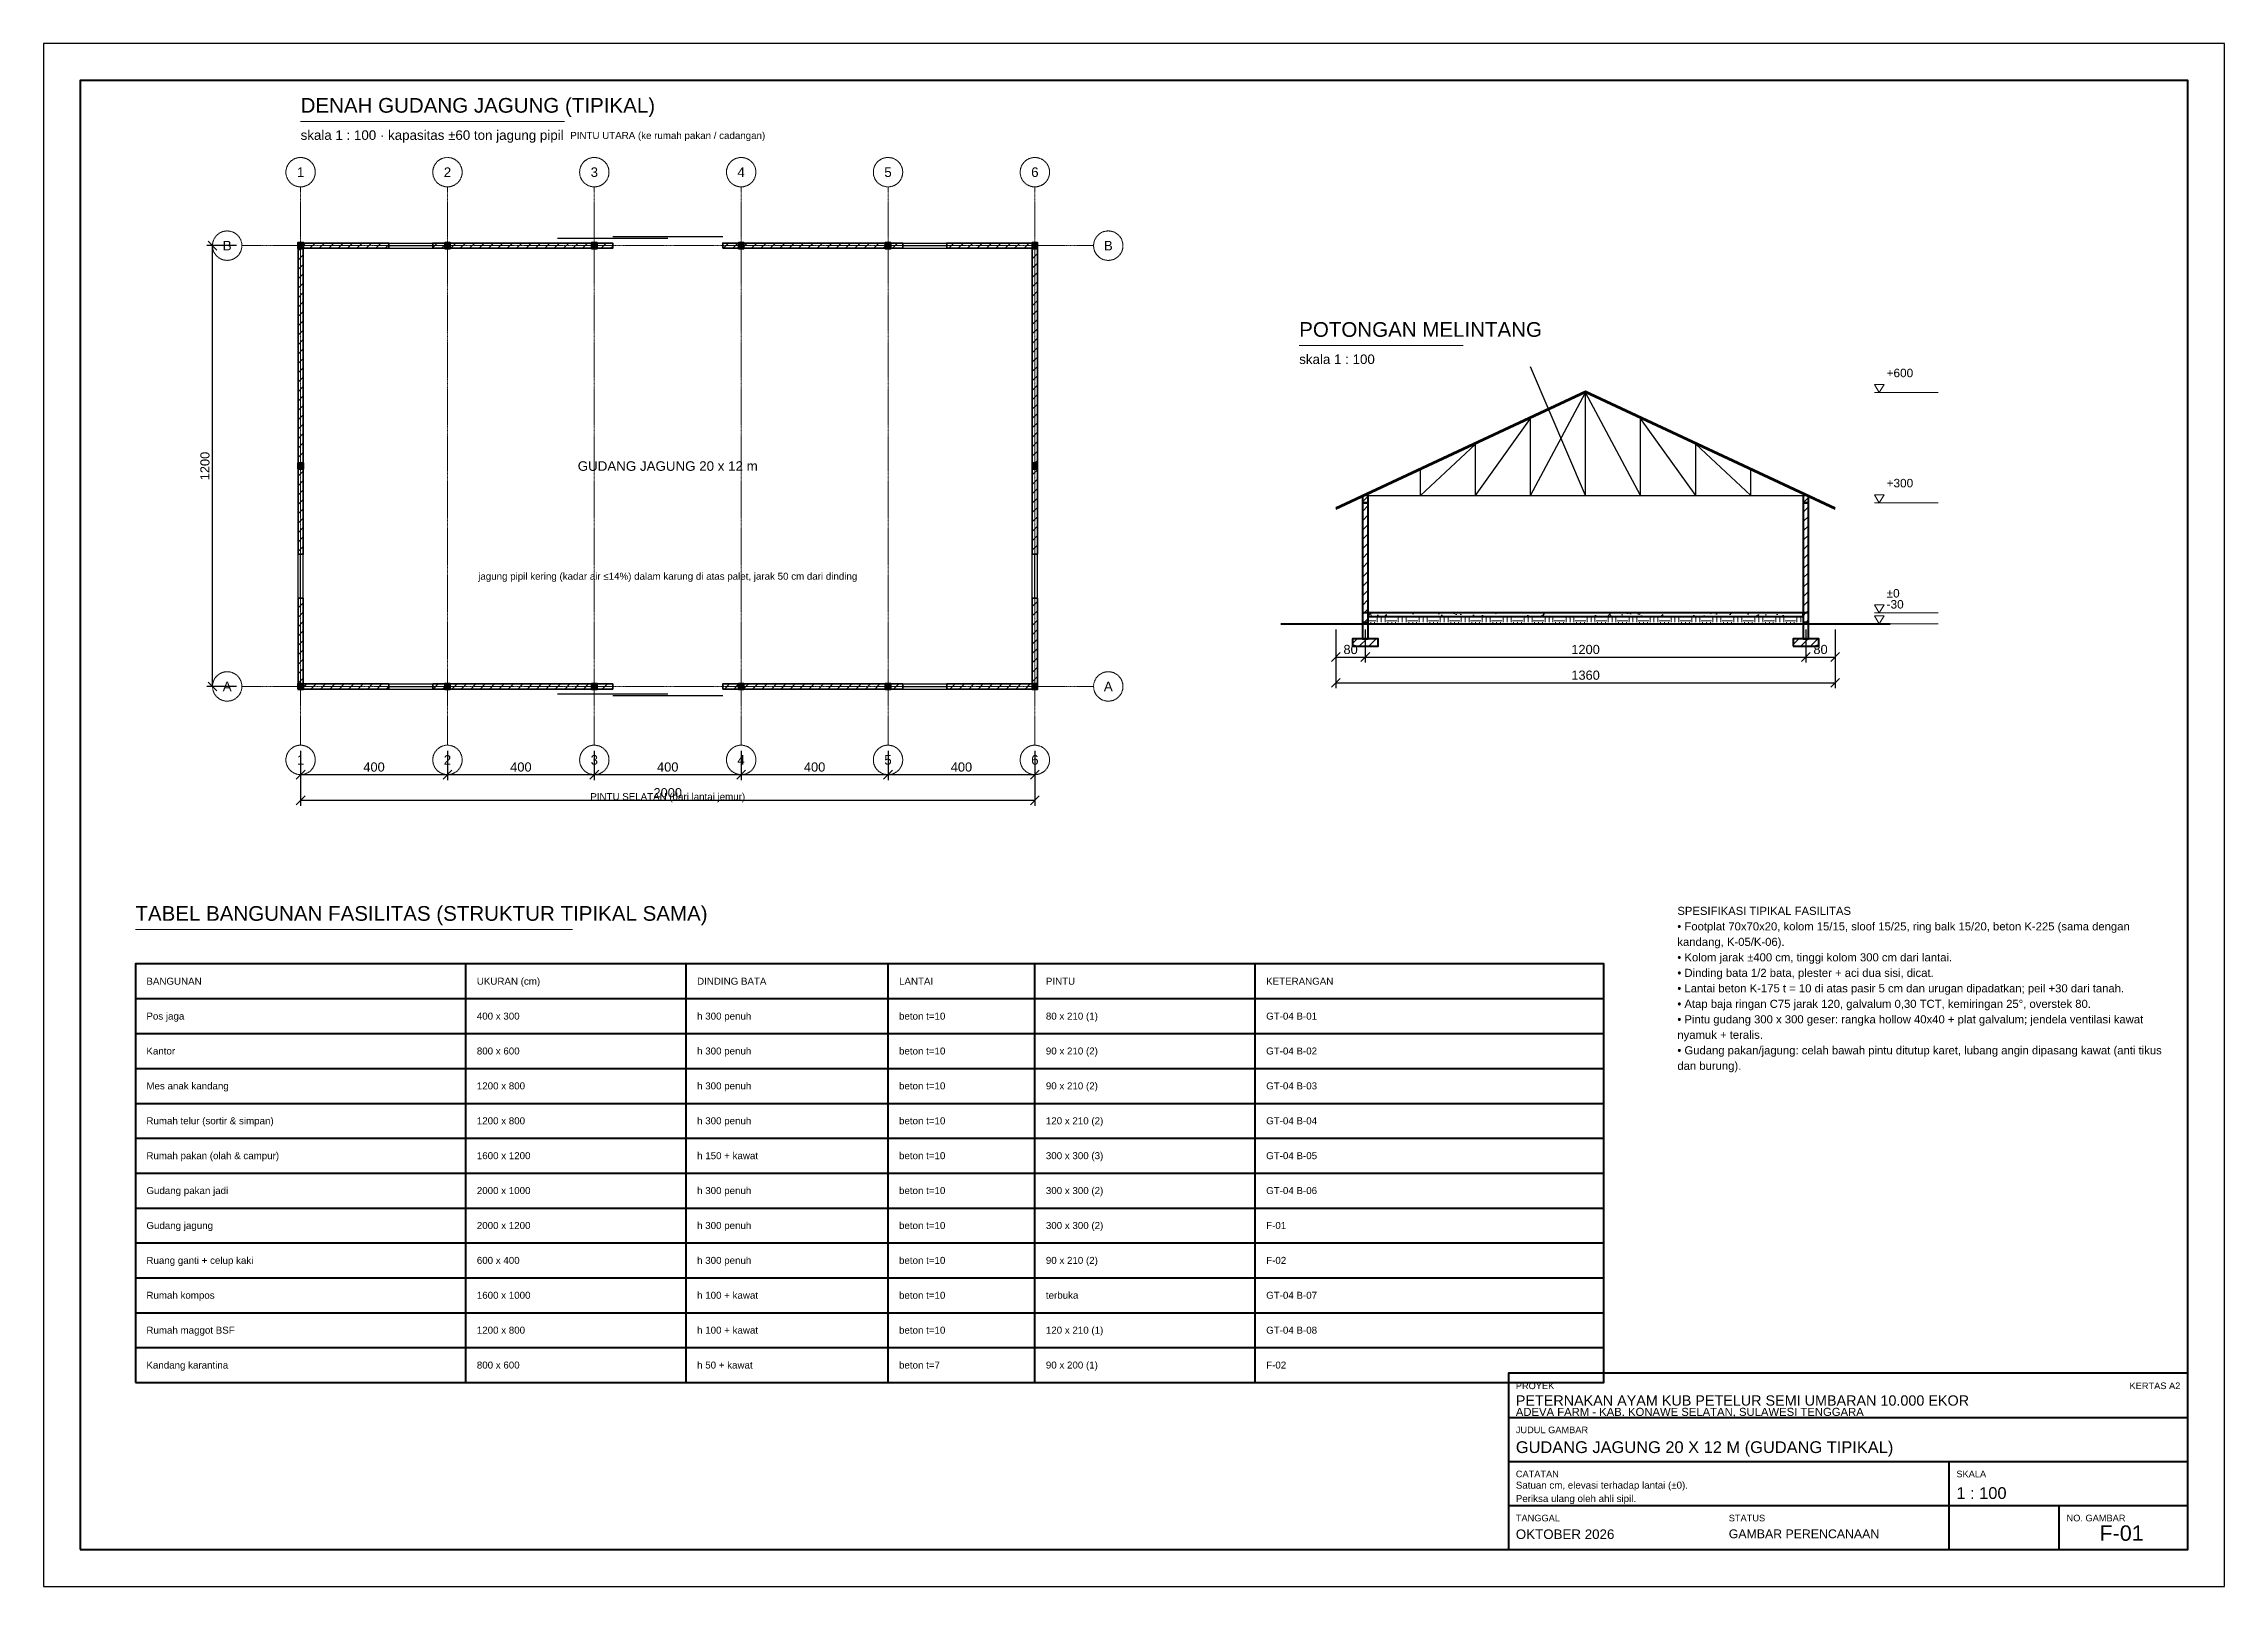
# Model space of a CAD drawing. Header units: centimetres. Extents: x 0 to 29730, y 0 to 8400.
# Drawn here: x 0 to 5940, y 0 to 4200 of the extents above; entities that cross this region are included whole.
import ezdxf
from ezdxf.enums import TextEntityAlignment as Align

# ---------------------------------------------------------------- set-up
doc = ezdxf.new("R2010")
doc.units = ezdxf.units.CM
doc.linetypes.add('DASHDOT', pattern=[3.556, 2.54, -0.508, 0, -0.508])
for name, color, linetype, lineweight in [('A-ATAP', 5, 'CONTINUOUS', 35), ('A-BAJA', 6, 'CONTINUOUS', 25), ('A-DIM', 140, 'CONTINUOUS', 13), ('A-DINDING', 32, 'CONTINUOUS', 35), ('A-FRAME', 7, 'CONTINUOUS', 50), ('A-GRID', 1, 'DASHDOT', 13), ('A-HATCH', 8, 'CONTINUOUS', 9), ('A-KAYU', 32, 'CONTINUOUS', 25), ('A-STRUKTUR', 7, 'CONTINUOUS', 50), ('A-TANAH', 34, 'CONTINUOUS', 18), ('A-TEKS', 7, 'CONTINUOUS', 18)]:
    doc.layers.add(name, color=color, linetype=linetype, lineweight=lineweight)
doc.styles.add('ARIAL', font='arial.ttf')
doc.dimstyles.new('D100', dxfattribs={"dimtxt": 25, "dimasz": 20, "dimexe": 15, "dimexo": 15, "dimgap": 8, "dimtad": 1, "dimdec": 0, "dimtxsty": 'ARIAL', "dimtsz": 12, "dimcen": 2.5, "dimclrd": 140, "dimclre": 140, "dimclrt": 250, "dimazin": 3, "dimtfac": 1, "dimtmove": 0, "dimatfit": 3})

msp = doc.modelspace()

# ---------------------------------------------------------------- hatches: boundary and pattern name
at = {"layer": 'A-HATCH'}
h = msp.add_hatch(color=8, dxfattribs=at)
h.dxf.hatch_style = 1
h.paths.add_polyline_path([(692.5, 3642.5), (707.5, 3642.5), (707.5, 3657.5), (692.5, 3657.5)])
h = msp.add_hatch(dxfattribs=at)
h.set_pattern_fill('ANSI31', scale=5.7)
h.paths.add_polyline_path([(693, 2810), (707, 2810), (707, 3650), (693, 3650)])
h = msp.add_hatch(dxfattribs=at)
h.set_pattern_fill('ANSI31', scale=5.7)
h.paths.add_polyline_path([(700, 3643), (940, 3643), (940, 3657), (700, 3657)])
h = msp.add_hatch(dxfattribs=at)
h.set_pattern_fill('ANSI31', scale=5.7)
h.paths.add_polyline_path([(1060, 3643), (1550, 3643), (1550, 3657), (1060, 3657)])
h = msp.add_hatch(color=8, dxfattribs=at)
h.dxf.hatch_style = 1
h.paths.add_polyline_path([(1092.5, 3642.5), (1107.5, 3642.5), (1107.5, 3657.5), (1092.5, 3657.5)])
h = msp.add_hatch(color=8, dxfattribs=at)
h.dxf.hatch_style = 1
h.paths.add_polyline_path([(1492.5, 3642.5), (1507.5, 3642.5), (1507.5, 3657.5), (1492.5, 3657.5)])
h = msp.add_hatch(dxfattribs=at)
h.set_pattern_fill('ANSI31', scale=5.7)
h.paths.add_polyline_path([(1850, 3643), (2340, 3643), (2340, 3657), (1850, 3657)])
h = msp.add_hatch(color=8, dxfattribs=at)
h.dxf.hatch_style = 1
h.paths.add_polyline_path([(1892.5, 3642.5), (1907.5, 3642.5), (1907.5, 3657.5), (1892.5, 3657.5)])
h = msp.add_hatch(color=8, dxfattribs=at)
h.dxf.hatch_style = 1
h.paths.add_polyline_path([(2292.5, 3642.5), (2307.5, 3642.5), (2307.5, 3657.5), (2292.5, 3657.5)])
h = msp.add_hatch(dxfattribs=at)
h.set_pattern_fill('ANSI31', scale=5.7)
h.paths.add_polyline_path([(2460, 3643), (2700, 3643), (2700, 3657), (2460, 3657)])
h = msp.add_hatch(color=8, dxfattribs=at)
h.dxf.hatch_style = 1
h.paths.add_polyline_path([(2692.5, 3642.5), (2707.5, 3642.5), (2707.5, 3657.5), (2692.5, 3657.5)])
h = msp.add_hatch(dxfattribs=at)
h.set_pattern_fill('ANSI31', scale=5.7)
h.paths.add_polyline_path([(2693, 2810), (2707, 2810), (2707, 3650), (2693, 3650)])
h = msp.add_hatch(color=8, dxfattribs=at)
h.dxf.hatch_style = 1
h.paths.add_polyline_path([(692.5, 3042.5), (707.5, 3042.5), (707.5, 3057.5), (692.5, 3057.5)])
h = msp.add_hatch(color=8, dxfattribs=at)
h.dxf.hatch_style = 1
h.paths.add_polyline_path([(2692.5, 3042.5), (2707.5, 3042.5), (2707.5, 3057.5), (2692.5, 3057.5)])
h = msp.add_hatch(dxfattribs=at)
h.set_pattern_fill('ANSI31', scale=5.7)
h.paths.add_polyline_path([(3592.5, 2950), (3607.5, 2950), (3607.5, 2970), (3592.5, 2970)])
h = msp.add_hatch(dxfattribs=at)
h.set_pattern_fill('ANSI31', scale=5.7)
h.paths.add_polyline_path([(4792.5, 2950), (4807.5, 2950), (4807.5, 2970), (4792.5, 2970)])
h = msp.add_hatch(dxfattribs=at)
h.set_pattern_fill('ANSI31', scale=5.7)
h.paths.add_polyline_path([(3593, 2650), (3607, 2650), (3607, 2950), (3593, 2950)])
h = msp.add_hatch(dxfattribs=at)
h.set_pattern_fill('ANSI31', scale=5.7)
h.paths.add_polyline_path([(4793, 2650), (4807, 2650), (4807, 2950), (4793, 2950)])
h = msp.add_hatch(dxfattribs=at)
h.set_pattern_fill('ANSI31', scale=5.7)
h.paths.add_polyline_path([(693, 2450), (707, 2450), (707, 2690), (693, 2690)])
h = msp.add_hatch(dxfattribs=at)
h.set_pattern_fill('ANSI31', scale=5.7)
h.paths.add_polyline_path([(2693, 2450), (2707, 2450), (2707, 2690), (2693, 2690)])
h = msp.add_hatch(dxfattribs=at)
h.set_pattern_fill('ANSI31', scale=5.7)
h.paths.add_polyline_path([(3592.5, 2625), (3607.5, 2625), (3607.5, 2650), (3592.5, 2650)])
h = msp.add_hatch(dxfattribs=at)
h.set_pattern_fill('AR-CONC', scale=0.35)
h.paths.add_polyline_path([(3607, 2640), (4793, 2640), (4793, 2650), (3607, 2650)])
h = msp.add_hatch(dxfattribs=at)
h.set_pattern_fill('EARTH', scale=4.5)
h.paths.add_polyline_path([(3607, 2620), (4793, 2620), (4793, 2640), (3607, 2640)])
h = msp.add_hatch(dxfattribs=at)
h.set_pattern_fill('ANSI31', scale=5.7)
h.paths.add_polyline_path([(4792.5, 2625), (4807.5, 2625), (4807.5, 2650), (4792.5, 2650)])
h = msp.add_hatch(dxfattribs=at)
h.set_pattern_fill('ANSI31', scale=5.7)
h.paths.add_polyline_path([(3565, 2560), (3635, 2560), (3635, 2580), (3565, 2580)])
h = msp.add_hatch(dxfattribs=at)
h.set_pattern_fill('ANSI31', scale=5.7)
h.paths.add_polyline_path([(4765, 2560), (4835, 2560), (4835, 2580), (4765, 2580)])
h = msp.add_hatch(color=8, dxfattribs=at)
h.dxf.hatch_style = 1
h.paths.add_polyline_path([(692.5, 2442.5), (707.5, 2442.5), (707.5, 2457.5), (692.5, 2457.5)])
h = msp.add_hatch(dxfattribs=at)
h.set_pattern_fill('ANSI31', scale=5.7)
h.paths.add_polyline_path([(700, 2443), (940, 2443), (940, 2457), (700, 2457)])
h = msp.add_hatch(dxfattribs=at)
h.set_pattern_fill('ANSI31', scale=5.7)
h.paths.add_polyline_path([(1060, 2443), (1550, 2443), (1550, 2457), (1060, 2457)])
h = msp.add_hatch(color=8, dxfattribs=at)
h.dxf.hatch_style = 1
h.paths.add_polyline_path([(1092.5, 2442.5), (1107.5, 2442.5), (1107.5, 2457.5), (1092.5, 2457.5)])
h = msp.add_hatch(color=8, dxfattribs=at)
h.dxf.hatch_style = 1
h.paths.add_polyline_path([(1492.5, 2442.5), (1507.5, 2442.5), (1507.5, 2457.5), (1492.5, 2457.5)])
h = msp.add_hatch(dxfattribs=at)
h.set_pattern_fill('ANSI31', scale=5.7)
h.paths.add_polyline_path([(1850, 2443), (2340, 2443), (2340, 2457), (1850, 2457)])
h = msp.add_hatch(color=8, dxfattribs=at)
h.dxf.hatch_style = 1
h.paths.add_polyline_path([(1892.5, 2442.5), (1907.5, 2442.5), (1907.5, 2457.5), (1892.5, 2457.5)])
h = msp.add_hatch(color=8, dxfattribs=at)
h.dxf.hatch_style = 1
h.paths.add_polyline_path([(2292.5, 2442.5), (2307.5, 2442.5), (2307.5, 2457.5), (2292.5, 2457.5)])
h = msp.add_hatch(dxfattribs=at)
h.set_pattern_fill('ANSI31', scale=5.7)
h.paths.add_polyline_path([(2460, 2443), (2700, 2443), (2700, 2457), (2460, 2457)])
h = msp.add_hatch(color=8, dxfattribs=at)
h.dxf.hatch_style = 1
h.paths.add_polyline_path([(2692.5, 2442.5), (2707.5, 2442.5), (2707.5, 2457.5), (2692.5, 2457.5)])

# ---------------------------------------------------------------- linework, layer by layer
at = {"layer": 'A-ATAP'}
msp.add_lwpolyline([(3520, 2936.7), (4200, 3253.8), (4880, 2936.7)], dxfattribs=at)
at = {"layer": 'A-ATAP', "lineweight": 35}
msp.add_lwpolyline([(3520, 2932.7), (4200, 3249.8), (4880, 2932.7)], dxfattribs=at)
at = {"layer": 'A-BAJA'}
for p, q in [((4200, 2970), (4050, 3319.7)), ((4050, 2970), (4200, 3249.8)), ((4200, 2970), (4200, 3249.8)), ((4350, 2970), (4200, 3249.8)), ((3900, 2970), (4050, 3179.8)), ((4050, 2970), (4050, 3179.8)), ((4350, 2970), (4350, 3179.8)), ((4500, 2970), (4350, 3179.8)), ((3750, 2970), (3900, 3109.9)), ((3900, 2970), (3900, 3109.9)), ((4500, 2970), (4500, 3109.9)), ((4650, 2970), (4500, 3109.9)), ((3750, 2970), (3750, 3039.9)), ((4650, 2970), (4650, 3039.9)), ((3600, 2970), (4800, 2970))]:
    msp.add_line(p, q, dxfattribs=at)
at = {"layer": 'A-DIM'}
for p, q in [((4986.8, 3249.8), (5160, 3249.8)), ((4986.8, 2950), (5160, 2950)), ((4986.8, 2950), (5160, 2950)), ((4986.8, 2650), (5160, 2650)), ((4986.8, 2620), (5160, 2620))]:
    msp.add_line(p, q, dxfattribs=at)
for points in [[(5000, 3249.8), (4986.8, 3271.8), (5013.2, 3271.8)], [(5000, 2950), (4986.8, 2972), (5013.2, 2972)], [(5000, 2950), (4986.8, 2972), (5013.2, 2972)], [(5000, 2650), (4986.8, 2672), (5013.2, 2672)], [(5000, 2620), (4986.8, 2642), (5013.2, 2642)]]:
    msp.add_lwpolyline(points, close=True, dxfattribs=at)
at = {"layer": 'A-DINDING'}
for points in [[(693, 2810), (707, 2810), (707, 3650), (693, 3650)], [(700, 3643), (940, 3643), (940, 3657), (700, 3657)], [(1060, 3643), (1550, 3643), (1550, 3657), (1060, 3657)], [(1850, 3643), (2340, 3643), (2340, 3657), (1850, 3657)], [(2460, 3643), (2700, 3643), (2700, 3657), (2460, 3657)], [(2693, 2810), (2707, 2810), (2707, 3650), (2693, 3650)], [(3593, 2650), (3607, 2650), (3607, 2950), (3593, 2950)], [(4793, 2650), (4807, 2650), (4807, 2950), (4793, 2950)], [(693, 2450), (707, 2450), (707, 2690), (693, 2690)], [(2693, 2450), (2707, 2450), (2707, 2690), (2693, 2690)], [(700, 2443), (940, 2443), (940, 2457), (700, 2457)], [(1060, 2443), (1550, 2443), (1550, 2457), (1060, 2457)], [(1850, 2443), (2340, 2443), (2340, 2457), (1850, 2457)], [(2460, 2443), (2700, 2443), (2700, 2457), (2460, 2457)]]:
    msp.add_lwpolyline(points, close=True, dxfattribs=at)
at = {"layer": 'A-FRAME'}
for p, q in [((1150, 555), (1150, 1695)), ((1750, 555), (1750, 1695)), ((2300, 555), (2300, 1695)), ((2700, 555), (2700, 1695)), ((3300, 555), (3300, 1695)), ((250, 1600), (4250, 1600)), ((250, 1505), (4250, 1505)), ((250, 1410), (4250, 1410)), ((250, 1315), (4250, 1315)), ((250, 1220), (4250, 1220)), ((250, 1125), (4250, 1125)), ((250, 1030), (4250, 1030)), ((250, 935), (4250, 935)), ((250, 840), (4250, 840)), ((250, 745), (4250, 745)), ((250, 650), (4250, 650)), ((250, 555), (4250, 555)), ((3990, 460), (5840, 460)), ((3990, 340), (5840, 340)), ((5190, 100), (5190, 340)), ((3990, 220), (5840, 220)), ((5490, 100), (5490, 220))]:
    msp.add_line(p, q, dxfattribs=at)
at = {"layer": 'A-FRAME', "lineweight": 25}
msp.add_lwpolyline([(0, 0), (5940, 0), (5940, 4200), (0, 4200)], close=True, dxfattribs=at)
at = {"layer": 'A-FRAME'}
for points in [[(100, 100), (5840, 100), (5840, 4100), (100, 4100)], [(250, 555), (4250, 555), (4250, 1695), (250, 1695)], [(3990, 100), (5840, 100), (5840, 580), (3990, 580)]]:
    msp.add_lwpolyline(points, close=True, dxfattribs=at)
at = {"layer": 'A-GRID'}
for p, q in [((700, 2290), (700, 3810)), ((1100, 2290), (1100, 3810)), ((1500, 2290), (1500, 3810)), ((1900, 2290), (1900, 3810)), ((2300, 2290), (2300, 3810)), ((2700, 2290), (2700, 3810)), ((540, 3650), (2860, 3650)), ((540, 2450), (2860, 2450))]:
    msp.add_line(p, q, dxfattribs=at)
for centre in [(700, 3850), (1100, 3850), (1500, 3850), (1900, 3850), (2300, 3850), (2700, 3850), (500, 3650), (2900, 3650), (500, 2450), (2900, 2450), (700, 2250), (1100, 2250), (1500, 2250), (1900, 2250), (2300, 2250), (2700, 2250)]:
    msp.add_circle(centre, 40, dxfattribs=at)
at = {"layer": 'A-KAYU'}
for p, q in [((940, 3657), (1060, 3657)), ((940, 3650), (1060, 3650)), ((940, 3643), (1060, 3643)), ((1400, 3670), (1700, 3670)), ((1550, 3675), (1850, 3675)), ((2340, 3657), (2460, 3657)), ((2340, 3650), (2460, 3650)), ((2340, 3643), (2460, 3643)), ((693, 2690), (693, 2810)), ((700, 2690), (700, 2810)), ((707, 2690), (707, 2810)), ((2693, 2690), (2693, 2810)), ((2700, 2690), (2700, 2810)), ((2707, 2690), (2707, 2810)), ((940, 2457), (1060, 2457)), ((940, 2450), (1060, 2450)), ((940, 2443), (1060, 2443)), ((2340, 2457), (2460, 2457)), ((2340, 2450), (2460, 2450)), ((2340, 2443), (2460, 2443)), ((1400, 2430), (1700, 2430)), ((1550, 2425), (1850, 2425))]:
    msp.add_line(p, q, dxfattribs=at)
at = {"layer": 'A-STRUKTUR'}
for points in [[(692.5, 3642.5), (707.5, 3642.5), (707.5, 3657.5), (692.5, 3657.5)], [(1092.5, 3642.5), (1107.5, 3642.5), (1107.5, 3657.5), (1092.5, 3657.5)], [(1492.5, 3642.5), (1507.5, 3642.5), (1507.5, 3657.5), (1492.5, 3657.5)], [(1892.5, 3642.5), (1907.5, 3642.5), (1907.5, 3657.5), (1892.5, 3657.5)], [(2292.5, 3642.5), (2307.5, 3642.5), (2307.5, 3657.5), (2292.5, 3657.5)], [(2692.5, 3642.5), (2707.5, 3642.5), (2707.5, 3657.5), (2692.5, 3657.5)], [(692.5, 3042.5), (707.5, 3042.5), (707.5, 3057.5), (692.5, 3057.5)], [(2692.5, 3042.5), (2707.5, 3042.5), (2707.5, 3057.5), (2692.5, 3057.5)], [(3592.5, 2950), (3607.5, 2950), (3607.5, 2970), (3592.5, 2970)], [(4792.5, 2950), (4807.5, 2950), (4807.5, 2970), (4792.5, 2970)], [(3592.5, 2580), (3607.5, 2580), (3607.5, 2950), (3592.5, 2950)], [(4792.5, 2580), (4807.5, 2580), (4807.5, 2950), (4792.5, 2950)], [(3592.5, 2625), (3607.5, 2625), (3607.5, 2650), (3592.5, 2650)], [(3607, 2640), (4793, 2640), (4793, 2650), (3607, 2650)], [(4792.5, 2625), (4807.5, 2625), (4807.5, 2650), (4792.5, 2650)], [(3565, 2560), (3635, 2560), (3635, 2580), (3565, 2580)], [(4765, 2560), (4835, 2560), (4835, 2580), (4765, 2580)], [(692.5, 2442.5), (707.5, 2442.5), (707.5, 2457.5), (692.5, 2457.5)], [(1092.5, 2442.5), (1107.5, 2442.5), (1107.5, 2457.5), (1092.5, 2457.5)], [(1492.5, 2442.5), (1507.5, 2442.5), (1507.5, 2457.5), (1492.5, 2457.5)], [(1892.5, 2442.5), (1907.5, 2442.5), (1907.5, 2457.5), (1892.5, 2457.5)], [(2292.5, 2442.5), (2307.5, 2442.5), (2307.5, 2457.5), (2292.5, 2457.5)], [(2692.5, 2442.5), (2707.5, 2442.5), (2707.5, 2457.5), (2692.5, 2457.5)]]:
    msp.add_lwpolyline(points, close=True, dxfattribs=at)
at = {"layer": 'A-TANAH', "lineweight": 50}
msp.add_line((3370, 2620), (5030, 2620), dxfattribs=at)
at = {"layer": 'A-TEKS'}
for p, q in [((700, 3988), (1419.2, 3988)), ((3420, 3377.8), (3866.4, 3377.8)), ((250, 1788), (1440.4, 1788))]:
    msp.add_line(p, q, dxfattribs=at)

# ---------------------------------------------------------------- texts
at = {"layer": 'A-TEKS', "style": 'ARIAL'}
for s, height, p in [('DENAH GUDANG JAGUNG (TIPIKAL)', 40, (700, 4000)), ('POTONGAN MELINTANG', 40, (3420, 3389.8)), ('+600', 23, (5020, 3285)), ('+300', 23, (5020, 2985.2)), ('+300', 23, (5020, 2985.2)), ('±0', 23, (5020, 2685.2)), ('-30', 23, (5020, 2655.2)), ('TABEL BANGUNAN FASILITAS (STRUKTUR TIPIKAL SAMA)', 40, (250, 1800))]:
    msp.add_text(s, height=height, dxfattribs=at).set_placement(p, align=Align.BOTTOM_LEFT)
for s, height, p in [('skala 1 : 100 · kapasitas ±60 ton jagung pipil', 26, (700, 3964)), ('skala 1 : 100', 26, (3420, 3353.8)), ('PROYEK', 18, (4010, 555)), ('ADEVA FARM - KAB. KONAWE SELATAN, SULAWESI TENGGARA', 22, (4010, 486)), ('PETERNAKAN AYAM KUB PETELUR SEMI UMBARAN 10.000 EKOR', 28, (4010, 520)), ('JUDUL GAMBAR', 18, (4010, 435)), ('GUDANG JAGUNG 20 X 12 M (GUDANG TIPIKAL)', 32, (4010, 395)), ('CATATAN', 18, (4010, 315)), ('SKALA', 18, (5210, 315)), ('1 : 100', 32, (5210, 270)), ('TANGGAL', 18, (4010, 195)), ('STATUS', 18, (4590, 195)), ('NO. GAMBAR', 18, (5510, 195)), ('OKTOBER 2026', 26, (4010, 155)), ('GAMBAR PERENCANAAN', 24, (4590, 155))]:
    msp.add_text(s, height=height, dxfattribs=at).set_placement(p, align=Align.TOP_LEFT)
for s, height, p in [('PINTU UTARA (ke rumah pakan / cadangan)', 19, (1700, 3950)), ('1', 26, (700, 3850)), ('2', 26, (1100, 3850)), ('3', 26, (1500, 3850)), ('4', 26, (1900, 3850)), ('5', 26, (2300, 3850)), ('6', 26, (2700, 3850)), ('B', 26, (500, 3650)), ('B', 26, (2900, 3650)), ('GUDANG JAGUNG 20 x 12 m', 26, (1700, 3050)), ('jagung pipil kering (kadar air ≤14%) dalam karung di atas palet, jarak 50 cm dari dinding', 19, (1700, 2750)), ('A', 26, (500, 2450)), ('A', 26, (2900, 2450)), ('1', 26, (700, 2250)), ('2', 26, (1100, 2250)), ('3', 26, (1500, 2250)), ('4', 26, (1900, 2250)), ('5', 26, (2300, 2250)), ('6', 26, (2700, 2250)), ('PINTU SELATAN (dari lantai jemur)', 19, (1700, 2150)), ('F-01', 42, (5660, 145))]:
    msp.add_text(s, height=height, dxfattribs=at).set_placement(p, align=Align.MIDDLE_CENTER)
for s, p in [('BANGUNAN', (280, 1647.5)), ('UKURAN (cm)', (1180, 1647.5)), ('DINDING BATA', (1780, 1647.5)), ('LANTAI', (2330, 1647.5)), ('PINTU', (2730, 1647.5)), ('KETERANGAN', (3330, 1647.5)), ('Pos jaga', (280, 1552.5)), ('400 x 300', (1180, 1552.5)), ('h 300 penuh', (1780, 1552.5)), ('beton t=10', (2330, 1552.5)), ('80 x 210 (1)', (2730, 1552.5)), ('GT-04 B-01', (3330, 1552.5)), ('Kantor', (280, 1457.5)), ('800 x 600', (1180, 1457.5)), ('h 300 penuh', (1780, 1457.5)), ('beton t=10', (2330, 1457.5)), ('90 x 210 (2)', (2730, 1457.5)), ('GT-04 B-02', (3330, 1457.5)), ('Mes anak kandang', (280, 1362.5)), ('1200 x 800', (1180, 1362.5)), ('h 300 penuh', (1780, 1362.5)), ('beton t=10', (2330, 1362.5)), ('90 x 210 (2)', (2730, 1362.5)), ('GT-04 B-03', (3330, 1362.5)), ('Rumah telur (sortir & simpan)', (280, 1267.5)), ('1200 x 800', (1180, 1267.5)), ('h 300 penuh', (1780, 1267.5)), ('beton t=10', (2330, 1267.5)), ('120 x 210 (2)', (2730, 1267.5)), ('GT-04 B-04', (3330, 1267.5)), ('Rumah pakan (olah & campur)', (280, 1172.5)), ('1600 x 1200', (1180, 1172.5)), ('h 150 + kawat', (1780, 1172.5)), ('beton t=10', (2330, 1172.5)), ('300 x 300 (3)', (2730, 1172.5)), ('GT-04 B-05', (3330, 1172.5)), ('Gudang pakan jadi', (280, 1077.5)), ('2000 x 1000', (1180, 1077.5)), ('h 300 penuh', (1780, 1077.5)), ('beton t=10', (2330, 1077.5)), ('300 x 300 (2)', (2730, 1077.5)), ('GT-04 B-06', (3330, 1077.5)), ('Gudang jagung', (280, 982.5)), ('2000 x 1200', (1180, 982.5)), ('h 300 penuh', (1780, 982.5)), ('beton t=10', (2330, 982.5)), ('300 x 300 (2)', (2730, 982.5)), ('F-01', (3330, 982.5)), ('Ruang ganti + celup kaki', (280, 887.5)), ('600 x 400', (1180, 887.5)), ('h 300 penuh', (1780, 887.5)), ('beton t=10', (2330, 887.5)), ('90 x 210 (2)', (2730, 887.5)), ('F-02', (3330, 887.5)), ('Rumah kompos', (280, 792.5)), ('1600 x 1000', (1180, 792.5)), ('h 100 + kawat', (1780, 792.5)), ('beton t=10', (2330, 792.5)), ('terbuka', (2730, 792.5)), ('GT-04 B-07', (3330, 792.5)), ('Rumah maggot BSF', (280, 697.5)), ('1200 x 800', (1180, 697.5)), ('h 100 + kawat', (1780, 697.5)), ('beton t=10', (2330, 697.5)), ('120 x 210 (1)', (2730, 697.5)), ('GT-04 B-08', (3330, 697.5)), ('Kandang karantina', (280, 602.5)), ('800 x 600', (1180, 602.5)), ('h 50 + kawat', (1780, 602.5)), ('beton t=7', (2330, 602.5)), ('90 x 200 (1)', (2730, 602.5)), ('F-02', (3330, 602.5))]:
    msp.add_text(s, height=19, dxfattribs=at).set_placement(p, align=Align.MIDDLE_LEFT)
msp.add_text('KERTAS A2', height=18, dxfattribs=at).set_placement((5820, 555), align=Align.TOP_RIGHT)
at = {"layer": 'A-TEKS', "insert": (4450, 1850), "char_height": 22, "width": 1350, "attachment_point": 1, "line_spacing_factor": 1.15, "style": 'ARIAL'}
msp.add_mtext('SPESIFIKASI TIPIKAL FASILITAS\\P• Footplat 70x70x20, kolom 15/15, sloof 15/25, ring balk 15/20, beton K-225 (sama dengan kandang, K-05/K-06).\\P• Kolom jarak ±400 cm, tinggi kolom 300 cm dari lantai.\\P• Dinding bata 1/2 bata, plester + aci dua sisi, dicat.\\P• Lantai beton K-175 t = 10 di atas pasir 5 cm dan urugan dipadatkan; peil +30 dari tanah.\\P• Atap baja ringan C75 jarak 120, galvalum 0,30 TCT, kemiringan 25°, overstek 80.\\P• Pintu gudang 300 x 300 geser: rangka hollow 40x40 + plat galvalum; jendela ventilasi kawat nyamuk + teralis.\\P• Gudang pakan/jagung: celah bawah pintu ditutup karet, lubang angin dipasang kawat (anti tikus dan burung).', dxfattribs=at)
at = {"layer": 'A-TEKS', "insert": (4010, 285), "char_height": 19, "attachment_point": 1, "line_spacing_factor": 1.15, "style": 'ARIAL'}
msp.add_mtext('Satuan cm, elevasi terhadap lantai (±0).\\PPeriksa ulang oleh ahli sipil.', dxfattribs=at)

# ---------------------------------------------------------------- dimensions: what is measured, and where the dimension line sits
at = {"layer": 'A-DIM'}
msp.add_linear_dim(base=(460, 2450), p1=(540, 2450), p2=(540, 3650), angle=90, dimstyle='D100', dxfattribs=at).render()
for base, p1, p2 in [((3520, 2530), (3520, 2620), (3600, 2620)), ((3520, 2460), (3520, 2620), (4880, 2620)), ((3600, 2530), (3600, 2620), (4800, 2620)), ((4800, 2530), (4800, 2620), (4880, 2620)), ((700, 2210), (700, 2290), (1100, 2290)), ((700, 2140), (700, 2290), (2700, 2290)), ((1100, 2210), (1100, 2290), (1500, 2290)), ((1500, 2210), (1500, 2290), (1900, 2290)), ((1900, 2210), (1900, 2290), (2300, 2290)), ((2300, 2210), (2300, 2290), (2700, 2290))]:
    msp.add_linear_dim(base=base, p1=p1, p2=p2, dimstyle='D100', dxfattribs=at).render()

doc.saveas('drawing.dxf')
